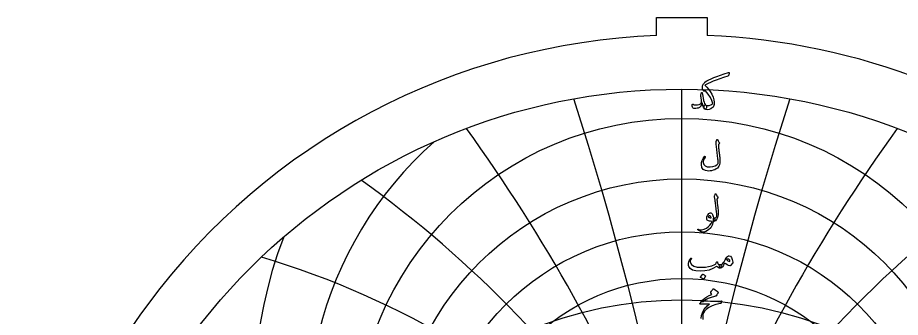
# Model space of a CAD drawing. Header units: millimetres. Extents: x -71 to 71, y -71 to 73.
# Drawn here: x -70.8 to 23.3, y 40.7 to 72.6 of the extents above; entities that cross this region are included whole.
import ezdxf

# ---------------------------------------------------------------- set-up
doc = ezdxf.new("R2010")
doc.units = ezdxf.units.MM
for name, color, linetype in [('CUT_OUTER', 1, 'Continuous'), ('ENGRAVE', 7, 'Continuous'), ('ENGRAVE_FINE', 8, 'Continuous'), ('TEXT', 5, 'Continuous')]:
    doc.layers.add(name, color=color, linetype=linetype)

msp = doc.modelspace()

# ---------------------------------------------------------------- linework, layer by layer
at = {"layer": 'CUT_OUTER'}
for points in [[(-2.7125, 72.6225), (2.7125, 72.6225), (2.7125, 70.7102)], [(-2.7125, 70.7102), (-2.7125, 72.6225)]]:
    msp.add_lwpolyline(points, dxfattribs=at)
for centre, radius, start, end in [((-0.0002, -0.0002), 70.7624, 143.437284, 87.803), ((-0.0008, 0.001), 70.7612, 92.196179, 143.437734)]:
    msp.add_arc(centre, radius, start, end, dxfattribs=at)
at = {"layer": 'ENGRAVE'}
msp.add_lwpolyline([(0, -65), (0, 65)], dxfattribs=at)
for centre, radius in [((0, 0), 65), ((0, 26.9983), 34.8906), ((0, 24.9127), 30.5206), ((0, 23.2241), 26.5789), ((0, 21.8516), 22.9719), ((0, 0), 42.5483)]:
    msp.add_circle(centre, radius, dxfattribs=at)
for centre, radius, start, end in [((0, 29.5942), 39.8157, 131.540817, 48.459183), ((0, 32.8635), 45.4736, 158.875932, 21.124068)]:
    msp.add_arc(centre, radius, start, end, dxfattribs=at)
at = {"layer": 'ENGRAVE_FINE'}
for centre, radius, start, end in [((-341.3539, -42.5731), 346.6199, 4.152572, 17.901565), ((-341.3539, -42.5731), 346.6199, 4.152572, 17.901565), ((341.3539, -42.5731), 346.6199, 162.098435, 175.847428), ((341.3539, -42.5731), 346.6199, 162.098435, 175.847428), ((-165.3704, -42.5731), 175.9835, 8.358017, 35.97743), ((-165.3704, -42.5731), 175.9835, 8.358017, 35.97743), ((165.3704, -42.5731), 175.9835, 144.02257, 171.641983), ((165.3704, -42.5731), 175.9835, 144.02257, 171.641983), ((-104.252, -42.5731), 120.3798, 12.671638, 54.3922), ((-104.252, -42.5731), 120.3798, 12.671638, 54.3922), ((104.252, -42.5731), 120.3798, 125.6078, 167.328362), ((104.252, -42.5731), 120.3798, 125.6078, 167.328362), ((-71.7315, -42.5731), 93.6389, 17.153802, 73.277838), ((-71.7315, -42.5731), 93.6389, 17.153802, 73.277838), ((71.7315, -42.5731), 93.6389, 106.722162, 162.846198), ((71.7315, -42.5731), 93.6389, 106.722162, 162.846198)]:
    msp.add_arc(centre, radius, start, end, dxfattribs=at)
at = {"layer": 'TEXT'}
for points in [[(4.9603, 66.7756), (5.0021, 66.7831), (5.0284, 66.7725), (5.0392, 66.7439), (5.0346, 66.6973), (4.9892, 66.5158), (4.9753, 66.4694), (4.9582, 66.4333), (4.9381, 66.4075), (4.9149, 66.392), (4.4504, 66.2398), (4.0301, 66.0966), (3.6542, 65.9624), (3.3227, 65.8372), (3.036, 65.7205), (2.7947, 65.6119), (2.5987, 65.5112), (2.4482, 65.4185), (2.6596, 65.2123), (2.8524, 64.9854), (3.0267, 64.7379), (3.1824, 64.4698), (3.3247, 64.1573), (3.4134, 63.8675), (3.4485, 63.6004), (3.4299, 63.356), (3.4021, 63.2462), (3.3681, 63.156), (3.3278, 63.0853), (3.2814, 63.0343), (3.0886, 62.9023), (2.9019, 62.8239), (2.7215, 62.7991), (2.5472, 62.828), (2.4724, 62.8667), (2.4172, 62.9291), (2.3817, 63.0152), (2.3657, 63.125), (2.3665, 63.2127), (2.3812, 63.2776), (2.4098, 63.3199), (2.4523, 63.3395), (2.4737, 63.3385), (2.5008, 63.3313), (2.5335, 63.3179), (2.5719, 63.2983), (2.7302, 63.2441), (2.904, 63.255), (3.0932, 63.3308), (3.2979, 63.4715), (3.2077, 63.7832), (3.0484, 64.1119), (2.82, 64.4576), (2.5224, 64.8204), (2.5139, 64.8263), (2.5049, 64.8276), (2.4954, 64.8243), (2.4853, 64.8163), (2.4399, 64.7791), (2.4294, 64.7717), (2.4183, 64.7699), (2.4067, 64.7737), (2.3946, 64.7833), (2.1966, 65.006), (2.1919, 65.023), (2.1904, 65.0617), (2.1919, 65.122), (2.1966, 65.204), (2.2043, 65.2912), (2.2151, 65.3628), (2.229, 65.419), (2.2461, 65.4598), (2.2753, 65.5116), (2.3054, 65.5598), (2.3362, 65.6044), (2.3678, 65.6454), (2.4001, 65.683), (2.4332, 65.7176), (2.4671, 65.749), (2.5018, 65.7774), (2.6702, 65.8868), (2.8782, 66.0007), (3.126, 66.1189), (3.4134, 66.2415), (3.7406, 66.3684), (4.1075, 66.4998), (4.514, 66.6355), (4.9603, 66.7756)], [(2.4564, 62.8775), (2.3763, 62.961), (2.3048, 63.092), (2.2422, 63.2704), (2.1883, 63.4963), (2.1808, 63.521), (2.1708, 63.5251), (2.1581, 63.5086), (2.1429, 63.4715), (2.1302, 63.4366), (2.1166, 63.4019), (2.1023, 63.3675), (2.0873, 63.3333), (2.0717, 63.2994), (2.0558, 63.2658), (2.0397, 63.2324), (2.0233, 63.1993), (1.9547, 63.1085), (1.8645, 63.0384), (1.7526, 62.9889), (1.6191, 62.96), (1.4891, 62.9466), (1.3798, 62.9435), (1.2911, 62.9507), (1.2231, 62.9683), (1.1622, 63.0111), (1.1241, 63.09), (1.1086, 63.2049), (1.1158, 63.356), (1.1215, 63.3815), (1.1302, 63.4004), (1.1421, 63.4125), (1.1571, 63.4179), (1.1741, 63.4181), (1.188, 63.4148), (1.1988, 63.4078), (1.2066, 63.3973), (1.23, 63.3645), (1.2633, 63.3405), (1.3063, 63.3253), (1.3592, 63.3189), (1.3892, 63.3173), (1.4216, 63.3168), (1.4563, 63.3173), (1.4932, 63.3189), (1.5323, 63.3215), (1.5732, 63.3251), (1.6158, 63.3297), (1.6603, 63.3354), (1.8449, 63.3751), (1.9821, 63.4365), (2.0718, 63.5195), (2.1141, 63.6241), (2.1119, 63.6466), (2.1094, 63.6726), (2.1067, 63.7023), (2.1037, 63.7355), (2.1, 63.7726), (2.095, 63.8139), (2.0887, 63.8593), (2.0811, 63.9088), (2.0731, 63.9592), (2.0656, 64.0073), (2.0586, 64.053), (2.0522, 64.0965), (2.0457, 64.1376), (2.0388, 64.1764), (2.0313, 64.2129), (2.0233, 64.247), (2.0117, 64.3128), (2.0058, 64.3656), (2.0055, 64.4056), (2.0109, 64.4326), (2.0976, 64.6224), (2.1045, 64.6314), (2.113, 64.6379), (2.1231, 64.6417), (2.1347, 64.643), (2.146, 64.641), (2.1553, 64.6348), (2.1625, 64.6245), (2.1677, 64.61), (2.194, 64.4486), (2.2275, 64.2615), (2.2682, 64.0485), (2.3162, 63.8098), (2.3647, 63.6216), (2.4234, 63.4736), (2.4925, 63.3658), (2.5719, 63.2983), (2.6008, 63.2745), (2.6214, 63.2405), (2.6338, 63.1962), (2.6379, 63.1415), (2.6336, 63.0688), (2.6204, 63.0033), (2.5985, 62.9451), (2.5678, 62.894), (2.5454, 62.8698), (2.5193, 62.859), (2.4897, 62.8615), (2.4564, 62.8775)], [(3.7352, 59.6106), (3.7424, 59.6232), (3.7517, 59.6322), (3.763, 59.6377), (3.7764, 59.6395), (3.7898, 59.6371), (3.8012, 59.6302), (3.8105, 59.6186), (3.8177, 59.6023), (3.8561, 59.5077), (3.8971, 59.426), (3.9407, 59.3572), (3.9868, 59.3012), (4.0005, 59.2811), (4.0043, 59.2579), (3.9984, 59.2316), (3.9827, 59.2022), (3.9726, 59.188), (3.9631, 59.1744), (3.9541, 59.1612), (3.9456, 59.1486), (3.9376, 59.1367), (3.9301, 59.1259), (3.9231, 59.1161), (3.9167, 59.1073), (3.9059, 59.0914), (3.8981, 59.0723), (3.8935, 59.0501), (3.8919, 59.0248), (3.8968, 58.9536), (3.9033, 58.8758), (3.9113, 58.7917), (3.9208, 58.701), (3.9316, 58.604), (3.9435, 58.5005), (3.9564, 58.3905), (3.9703, 58.2741), (3.9859, 58.1579), (3.9997, 58.0488), (4.0117, 57.9465), (4.0219, 57.8513), (4.0305, 57.7627), (4.0379, 57.6806), (4.0439, 57.6049), (4.0487, 57.5357), (4.0541, 57.3308), (4.0373, 57.1366), (3.9984, 56.9533), (3.9373, 56.7808), (3.8778, 56.6795), (3.7857, 56.5859), (3.6612, 56.5001), (3.5042, 56.422), (3.334, 56.3573), (3.1742, 56.3116), (3.0247, 56.2851), (2.8854, 56.2776), (2.5369, 56.3255), (2.2873, 56.457), (2.1368, 56.672), (2.0852, 56.9706), (2.1032, 57.1931), (2.1615, 57.4109), (2.26, 57.6241), (2.3987, 57.8327), (2.4093, 57.8448), (2.4203, 57.8523), (2.4319, 57.8551), (2.4441, 57.8533), (2.457, 57.8484), (2.4667, 57.842), (2.4735, 57.834), (2.4771, 57.8245), (2.4796, 57.8103), (2.4791, 57.7966), (2.4755, 57.7835), (2.4688, 57.7708), (2.3742, 57.5865), (2.309, 57.4295), (2.2731, 57.2998), (2.2667, 57.1975), (2.3355, 56.977), (2.4843, 56.8231), (2.713, 56.7357), (3.0216, 56.7148), (3.2997, 56.745), (3.5362, 56.8149), (3.7308, 56.9244), (3.8837, 57.0737), (3.8805, 57.1458), (3.8749, 57.23), (3.8671, 57.3262), (3.8569, 57.4347), (3.8441, 57.5554), (3.8285, 57.6889), (3.8101, 57.8349), (3.7888, 57.9936), (3.7687, 58.1573), (3.7496, 58.3184), (3.7316, 58.477), (3.7146, 58.633), (3.6988, 58.7864), (3.6847, 58.9372), (3.672, 59.0854), (3.6609, 59.2311), (3.6444, 59.3713), (3.6452, 59.3873), (3.6475, 59.4023), (3.6514, 59.4162), (3.6568, 59.4291)], [(3.4856, 53.6338), (3.5135, 53.701), (3.5351, 53.7544), (3.5506, 53.7939), (3.5599, 53.8194), (3.5671, 53.8356), (3.5764, 53.8472), (3.5877, 53.8542), (3.6011, 53.8565), (3.6163, 53.8539), (3.629, 53.8462), (3.639, 53.8333), (3.6465, 53.8153), (3.6808, 53.7268), (3.7218, 53.6472), (3.7695, 53.5763), (3.8239, 53.5141), (3.8391, 53.4943), (3.8435, 53.4718), (3.837, 53.4468), (3.8197, 53.4193), (3.729, 53.2914), (3.7352, 53.2341), (3.7414, 53.1779), (3.7476, 53.1228), (3.7538, 53.0686), (3.7599, 53.0155), (3.7661, 52.9634), (3.7723, 52.9124), (3.7785, 52.8624), (3.8355, 52.3993), (3.8703, 52.0374), (3.8829, 51.7765), (3.8734, 51.6166), (3.7955, 51.3266), (3.6939, 51.1123), (3.5686, 50.9739), (3.4196, 50.9113), (3.4155, 50.9113), (3.4114, 50.9113), (3.4073, 50.9113), (3.4031, 50.9113), (3.3786, 50.9345), (3.3629, 50.9876), (3.3559, 51.0706), (3.3578, 51.1835), (3.3616, 51.2253), (3.3732, 51.2557), (3.3926, 51.2748), (3.4196, 51.2825), (3.5243, 51.3034), (3.6114, 51.3413), (3.681, 51.3962), (3.7331, 51.4681), (3.7296, 51.5545), (3.7233, 51.6527), (3.7142, 51.7628), (3.7022, 51.8848), (3.6876, 52.018), (3.6707, 52.1622), (3.6515, 52.3171), (3.63, 52.4829), (3.6101, 52.6458), (3.5918, 52.7923), (3.5751, 52.9222), (3.5599, 53.0356), (3.5467, 53.1326), (3.5362, 53.213), (3.5282, 53.2769), (3.5228, 53.3244), (3.4815, 53.5595), (3.4802, 53.5827), (3.4805, 53.6028), (3.4823, 53.6198), (3.4856, 53.6338)], [(3.3371, 50.8659), (3.2404, 50.5263), (3.0783, 50.242), (2.8506, 50.0128), (2.5575, 49.8388), (2.5165, 49.8211), (2.476, 49.8052), (2.4361, 49.7912), (2.3966, 49.7789), (2.358, 49.7688), (2.3203, 49.7609), (2.2837, 49.7554), (2.2481, 49.7521), (2.1594, 49.7648), (2.0419, 49.8109), (1.8954, 49.8906), (1.7201, 50.0038), (1.7013, 50.02), (1.6902, 50.0357), (1.6869, 50.0509), (1.6912, 50.0656), (1.701, 50.077), (1.7139, 50.0821), (1.7299, 50.0811), (1.749, 50.0739), (1.9313, 50.0148), (2.1357, 50.0151), (2.3623, 50.0747), (2.6111, 50.1935), (2.8143, 50.3314), (2.9824, 50.4936), (3.1154, 50.68), (3.2134, 50.8906), (3.2126, 50.8981), (3.2103, 50.904), (3.2064, 50.9084), (3.201, 50.9113), (3.0589, 50.9195), (2.938, 50.936), (2.8383, 50.9608), (2.7596, 50.9938), (2.6988, 51.0448), (2.6606, 51.1154), (2.6452, 51.2057), (2.6524, 51.3155), (2.6547, 51.3301), (2.6575, 51.3449), (2.6609, 51.36), (2.6647, 51.3753), (2.6691, 51.3912), (2.674, 51.4078), (2.6794, 51.4252), (2.6854, 51.4434), (2.7338, 51.5612), (2.7926, 51.6589), (2.8617, 51.7365), (2.9411, 51.794), (3.0223, 51.8255), (3.0968, 51.8249), (3.1646, 51.7925), (3.2257, 51.728), (3.2791, 51.6383), (3.3196, 51.5341), (3.3472, 51.4155), (3.3619, 51.2825), (3.37, 51.2826), (3.3779, 51.283), (3.3855, 51.2837), (3.3928, 51.2846), (3.4002, 51.2855), (3.4078, 51.2861), (3.4156, 51.2865), (3.4238, 51.2866), (3.4516, 51.2807), (3.4733, 51.2629), (3.4887, 51.2333), (3.498, 51.1918), (3.5019, 51.1461), (3.5011, 51.1), (3.4957, 51.0533), (3.4856, 51.0061), (3.4725, 50.9646), (3.4578, 50.935), (3.4415, 50.9172), (3.4238, 50.9113), (3.3454, 50.9113), (3.3449, 50.9038), (3.3433, 50.8937), (3.3407, 50.8811), (3.3371, 50.8659)], [(3.1391, 51.3279), (3.0958, 51.4034), (3.0484, 51.4568), (2.9968, 51.488), (2.9411, 51.497), (2.9079, 51.4882), (2.8782, 51.4743), (2.8522, 51.4552), (2.8297, 51.431), (2.8225, 51.4181), (2.8215, 51.4042), (2.8267, 51.3892), (2.838, 51.3733), (2.8805, 51.3359), (2.9422, 51.3103), (3.0229, 51.2967), (3.1226, 51.2949), (3.1329, 51.2969), (3.1391, 51.3031), (3.1412, 51.3134), (3.1391, 51.3279)], [(5.049, 47.2435), (5.1782, 47.1976), (5.2852, 47.0682), (5.37, 46.8552), (5.4326, 46.5588), (5.4349, 46.5374), (5.4337, 46.5185), (5.4288, 46.5023), (5.4203, 46.4886), (5.1934, 46.204), (5.1776, 46.1867), (5.1593, 46.1762), (5.1385, 46.1723), (5.115, 46.1751), (4.9608, 46.2277), (4.8159, 46.2948), (4.6803, 46.3762), (4.554, 46.4721), (4.4522, 46.2357), (4.3405, 46.0669), (4.2191, 45.9655), (4.0879, 45.9318), (4.0732, 45.9372), (4.058, 45.9534), (4.0422, 45.9805), (4.026, 46.0184), (4.001, 46.1122), (3.992, 46.1875), (3.9989, 46.2442), (4.0219, 46.2824), (4.0353, 46.2914), (4.0508, 46.2979), (4.0683, 46.3017), (4.0879, 46.303), (4.1817, 46.319), (4.2735, 46.3628), (4.3632, 46.4345), (4.4509, 46.534), (4.4893, 46.5918), (4.5468, 46.6866), (4.6234, 46.8186), (4.719, 46.9878), (4.7938, 47.0996), (4.8737, 47.1796), (4.9588, 47.2275), (5.049, 47.2435)], [(0.9405, 46.9795), (0.9552, 46.9955), (0.9704, 47.0022), (0.9861, 46.9996), (1.0024, 46.9878), (1.0148, 46.9723), (1.0189, 46.9548), (1.0148, 46.9352), (1.0024, 46.9135), (0.9395, 46.8161), (0.8992, 46.7258), (0.8817, 46.6428), (0.8869, 46.567), (1.016, 46.318), (1.2674, 46.1442), (1.641, 46.0457), (2.1368, 46.0225), (2.5046, 46.0496), (2.8576, 46.106), (3.1956, 46.1919), (3.5186, 46.3071), (3.5756, 46.3409), (3.6228, 46.3927), (3.6602, 46.4626), (3.6878, 46.5505), (3.697, 46.5755), (3.7125, 46.5928), (3.7342, 46.6023), (3.762, 46.6041), (3.7819, 46.5956), (3.796, 46.5784), (3.8045, 46.5523), (3.8074, 46.5175), (3.8267, 46.4314), (3.8806, 46.3669), (3.969, 46.3241), (4.092, 46.303), (4.1363, 46.2932), (4.1662, 46.2679), (4.1817, 46.2272), (4.1828, 46.171), (4.1678, 46.0663), (4.1477, 45.9916), (4.1224, 45.9467), (4.092, 45.9318), (4.0015, 45.9436), (3.9157, 45.9792), (3.8344, 46.0385), (3.7579, 46.1215), (3.7514, 46.1249), (3.7403, 46.1225), (3.7246, 46.1145), (3.7043, 46.1009), (3.3196, 45.8843), (2.8999, 45.7296), (2.4451, 45.6368), (1.9553, 45.6059), (1.5025, 45.6368), (1.1509, 45.7296), (0.9003, 45.8843), (0.7508, 46.1009), (0.7167, 46.2218), (0.7054, 46.3453), (0.7167, 46.4714), (0.7508, 46.6), (0.7966, 46.7196), (0.8436, 46.8228), (0.8915, 46.9094), (0.9405, 46.9795)], [(4.752, 46.8393), (4.8293, 46.7748), (4.917, 46.7217), (5.015, 46.6799), (5.1233, 46.6495), (5.1173, 46.7307), (5.0954, 46.797), (5.0575, 46.8483), (5.0036, 46.8846), (4.9415, 46.9035), (4.8788, 46.9022), (4.8157, 46.8808), (4.752, 46.8393)], [(2.1904, 45.2676), (2.1955, 45.2728), (2.2027, 45.2759), (2.212, 45.2769), (2.2234, 45.2759), (2.3036, 45.2434), (2.3791, 45.2037), (2.45, 45.1568), (2.5163, 45.1026), (2.5227, 45.0944), (2.5255, 45.0861), (2.5248, 45.0779), (2.5204, 45.0696), (2.3265, 44.7561), (2.3193, 44.7487), (2.31, 44.7469), (2.2987, 44.7507), (2.2853, 44.7603), (2.2736, 44.7685), (2.2553, 44.7809), (2.2303, 44.7974), (2.1986, 44.818), (2.1597, 44.8428), (2.113, 44.8716), (2.0586, 44.9046), (1.9965, 44.9418), (1.9883, 44.9479), (1.9841, 44.9541), (1.9841, 44.9603), (1.9883, 44.9665)], [(3.4815, 42.913), (3.1211, 42.8189), (2.8029, 42.6974), (2.5271, 42.5487), (2.2935, 42.3726), (2.2577, 42.3455), (2.2244, 42.3303), (2.1937, 42.3269), (2.1656, 42.3355), (2.1329, 42.3744), (2.1378, 42.4293), (2.1803, 42.5002), (2.2605, 42.5871), (2.45, 42.7443), (2.6678, 42.8861), (2.9141, 43.0125), (3.1886, 43.1233), (3.1102, 43.2388), (3.0956, 43.2677), (3.0886, 43.2966), (3.0894, 43.3255), (3.0979, 43.3543), (3.1533, 43.4644), (3.2041, 43.5554), (3.2502, 43.6274), (3.2917, 43.6802), (3.3183, 43.7052), (3.3443, 43.7184), (3.3699, 43.7197), (3.3949, 43.7091), (3.54, 43.6271), (3.662, 43.5503), (3.7607, 43.4786), (3.8362, 43.4121), (3.8509, 43.3907), (3.8579, 43.3636), (3.8571, 43.3309), (3.8486, 43.2925), (3.8221, 43.2324), (3.7795, 43.1594), (3.721, 43.0736), (3.6465, 42.9748), (3.6269, 42.9601), (3.5929, 42.9449), (3.5444, 42.9292), (3.4815, 42.913)]]:
    msp.add_lwpolyline(points, close=True, dxfattribs=at)
msp.add_lwpolyline([(2.0666, 40.5576), (2.1071, 40.8726), (2.2038, 41.1784), (2.3567, 41.4749), (2.5657, 41.7621), (2.6475, 41.849), (2.74, 41.9322), (2.8434, 42.0119), (2.9576, 42.088), (1.9594, 42.0962), (1.9354, 42.1065), (1.9253, 42.1251), (1.9292, 42.1519), (1.947, 42.187), (1.9805, 42.238), (2.0109, 42.2839), (2.0383, 42.3246), (2.0625, 42.3602), (2.0836, 42.3904), (2.1017, 42.4149), (2.1166, 42.4337), (2.1285, 42.4468), (2.1553, 42.4492), (2.2275, 42.4479), (2.3451, 42.443), (2.508, 42.4345), (2.508, 42.4345), (3.0373, 42.4159), (3.4949, 42.4138), (3.8809, 42.4283), (4.1951, 42.4592), (4.2048, 42.4604), (4.2132, 42.4597), (4.2203, 42.4573), (4.2261, 42.453), (4.2303, 42.4472), (4.2328, 42.4401), (4.2334, 42.4317), (4.2322, 42.4221), (4.2241, 42.3844), (4.2163, 42.3499), (4.2087, 42.3184), (4.2013, 42.2901), (4.1942, 42.2648), (4.1874, 42.2426), (4.1808, 42.2236), (4.1745, 42.2076), (4.1611, 42.1821), (4.1456, 42.1632), (4.1281, 42.1511), (4.1085, 42.1457), (3.6321, 42.0593), (3.2175, 41.924), (2.8648, 41.7397), (2.574, 41.5063), (2.427, 41.3385), (2.3203, 41.1609), (2.2538, 40.9734), (2.2275, 40.7762), (2.2528, 40.4666)], dxfattribs=at)

doc.saveas('drawing.dxf')
